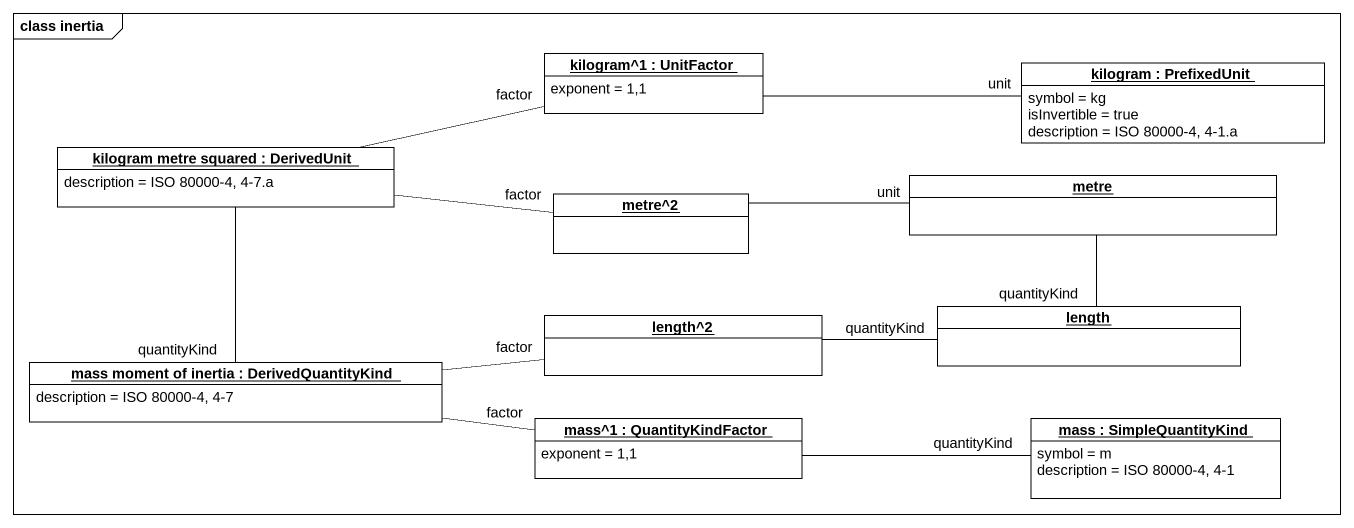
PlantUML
@startuml
mainframe class inertia
hide circle
hide empty members
object "kilogram^1 : UnitFactor" as kilogram_1 #FFFFFF {
  exponent = 1,1
}
object "kilogram : PrefixedUnit" as kilogram #FFFFFF {
  symbol = kg
  isInvertible = true
  description = ISO 80000-4, 4-1.a
}
object "kilogram metre squared : DerivedUnit" as kilogram_metre_squared #FFFFFF {
  description = ISO 80000-4, 4-7.a
}
object "metre^2" as metre_2 #FFFFFF
object metre #FFFFFF
object "length^2" as length_2 #FFFFFF
object length #FFFFFF
object "mass moment of inertia : DerivedQuantityKind" as mass_moment_of_inertia #FFFFFF {
  description = ISO 80000-4, 4-7
}
object "mass^1 : QuantityKindFactor" as mass_1 #FFFFFF {
  exponent = 1,1
}
object "mass : SimpleQuantityKind" as mass #FFFFFF {
  symbol = m
  description = ISO 80000-4, 4-1
}
kilogram_1 -left- kilogram_metre_squared : factor
kilogram -left- kilogram_1 : unit
kilogram_metre_squared -- mass_moment_of_inertia : quantityKind
metre_2 -left- kilogram_metre_squared : factor
metre -left- metre_2 : unit
metre -- length : quantityKind
length_2 -left- mass_moment_of_inertia : factor
length -left- length_2 : quantityKind
mass_1 -left- mass_moment_of_inertia : factor
mass -left- mass_1 : quantityKind
@enduml
